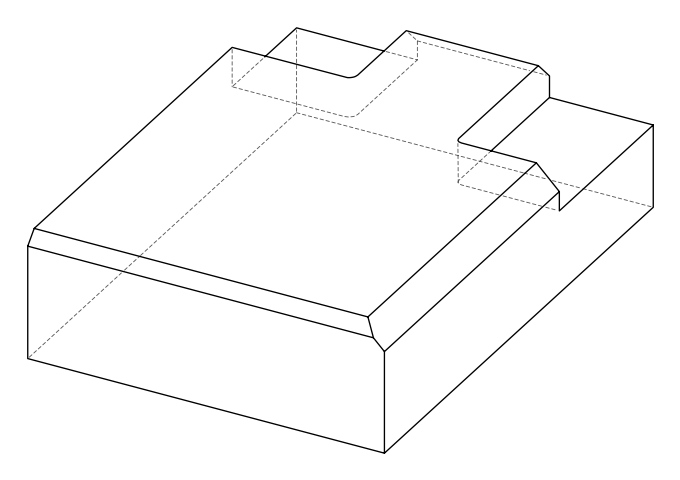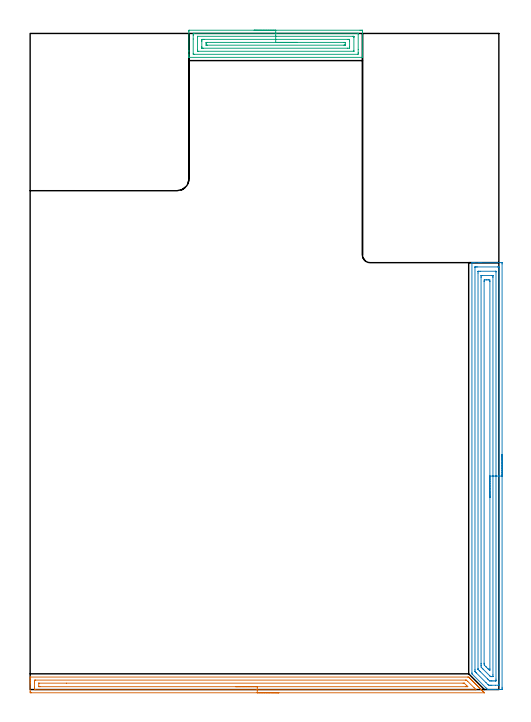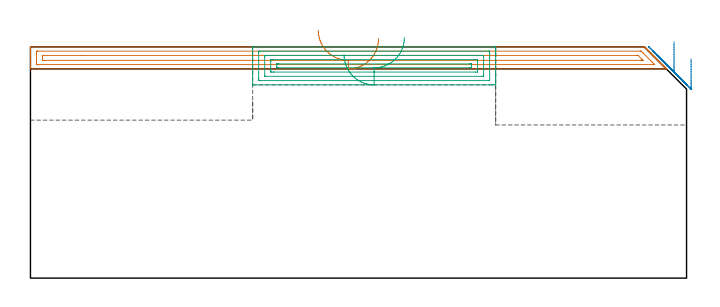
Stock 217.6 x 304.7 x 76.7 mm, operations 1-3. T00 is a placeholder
(PLAN: 5 operations, 2 tool changes, 103.4 min)
(1 AREA_MILL | FG_CHAMFER_SURFACE | UGT0205_001 | 5.18 min | 5742 mm3)
(2 AREA_MILL_1 | FG_CHAMFER_SURFACE_1 | UGT0205_001 | 8.16 min | 19866 mm3)
(3 AREA_MILL_2 | FG_CHAMFER_SURFACE_2 | UGT0205_001 | 3.45 min | 7463 mm3)
(4 MILL_CORNER_NOTCH_RECTANGULAR | CORNER_NOTCH_RECTANGULAR | NXT0201_008 | Follow Part, ap 1.5, ae 75% | 67.37 min | 173157 mm3)
(5 MILL_CORNER_NOTCH_RECTANGULAR_1 | CORNER_NOTCH_RECTANGULAR_1 | NXT0201_013 | Follow Part, ap 2.5, ae 75% | 19.27 min | 130056 mm3)
(TOOL UGT0205_001 | Chamfer Mill 20 x 3 x 45 deg. | D20 FL50 Z2)
(TOOL NXT0201_008 | ENDMILL 6mm [2P460-0600-NA 1630] | D6 FL26 Z6)
(TOOL NXT0201_013 | ENDMILL 10mm | D10 FL30 Z4)
(OP 1 AREA_MILL)
G17 G21 G94 G90
T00 M6
G54
G17 G0 G90 X115.45 Y-1.5 S1061 M3
G43 Z86.7 H0
Z79.4
G94 G1 X115.412 Z78.528 F250.
X115.298 Z77.664
X115.109 Z76.812
X114.847 Z75.98
X114.513 Z75.174
X114.11 Z74.4
X113.642 Z73.664
X113.11 Z72.972
X112.521 Z72.329
X111.878 Z71.74
X111.186 Z71.208
X110.45 Z70.74
X109.676 Z70.337
X108.87 Z70.003
X108.038 Z69.741
X107.187 Z69.552
X106.322 Z69.438
X105.45 Z69.4
X0.603
X0.065 Y-1.494 Z69.403
X0.008 Y-1.491 Z69.406
X0. Y-0.958 Z69.939
Y2.594 Z73.488
Y3.169 Z74.066
Y3.482 Z74.378
Y4.057 Z74.953
Y4.37 Z75.265
Y4.996 Z75.895
Y5.418 Z76.317
X0.007 Y5.767 Z76.658
X0.01 Y5.797 Z76.688
X0.157 Y5.8 Z76.7
X203.158
X203.604 Y5.793 Z76.692
X203.661 Y5.738 Z76.638
X203.699 Y5.702 Z76.601
X204.144 Y5.258 Z76.154
X204.234 Y5.167 Z76.066
X204.348 Y5.052 Z75.952
X204.44 Y4.962 Z75.858
X204.528 Y4.872 Z75.771
X204.645 Y4.755 Z75.654
X204.736 Y4.666 Z75.562
X204.823 Y4.578 Z75.477
X204.943 Y4.458 Z75.357
X205.032 Y4.37 Z75.266
X205.117 Y4.283 Z75.182
X205.24 Y4.16 Z75.059
X205.328 Y4.074 Z74.97
X205.412 Y3.988 Z74.888
X205.538 Y3.863 Z74.762
X205.624 Y3.778 Z74.674
X205.706 Y3.694 Z74.593
X205.835 Y3.565 Z74.464
X205.92 Y3.482 Z74.378
X206.001 Y3.399 Z74.299
X206.132 Y3.268 Z74.167
X206.216 Y3.186 Z74.082
X206.296 Y3.105 Z74.004
X206.43 Y2.97 Z73.87
X206.512 Y2.89 Z73.786
X206.59 Y2.81 Z73.709
X206.727 Y2.673 Z73.572
X206.808 Y2.594 Z73.49
X206.885 Y2.516 Z73.415
X207.025 Y2.376 Z73.275
X207.104 Y2.298 Z73.194
X207.179 Y2.221 Z73.12
X207.322 Y2.078 Z72.977
X207.4 Y2.002 Z72.898
X207.474 Y1.927 Z72.826
X207.62 Y1.781 Z72.68
X207.696 Y1.706 Z72.602
X207.768 Y1.632 Z72.531
X207.917 Y1.483 Z72.382
X207.992 Y1.41 Z72.306
X208.063 Y1.338 Z72.237
X208.215 Y1.186 Z72.085
X208.288 Y1.114 Z72.01
X208.358 Y1.043 Z71.942
X208.512 Y0.888 Z71.788
X208.584 Y0.818 Z71.714
X208.652 Y0.748 Z71.647
X208.809 Y0.591 Z71.49
X208.88 Y0.522 Z71.419
X208.947 Y0.454 Z71.353
X209.107 Y0.294 Z71.193
X209.176 Y0.226 Z71.123
X209.241 Y0.159 Z71.058
X209.404 Y-0.004 Z70.895
X209.472 Y-0.07 Z70.827
X209.536 Y-0.135 Z70.764
X209.702 Y-0.301 Z70.598
X209.767 Y-0.366 Z70.531
X209.83 Y-0.43 Z70.469
X209.999 Y-0.599 Z70.3
X210.063 Y-0.662 Z70.235
X210.125 Y-0.724 Z70.175
X210.297 Y-0.896 Z70.003
X210.359 Y-0.958 Z69.939
X210.538 Y-1.138 Z69.762
X210.594 Y-1.194 Z69.706
X210.803 Y-1.402 Z69.497
X210.891 Y-1.492 Z69.406
X210.892 Y-1.497 Z69.401
X210.891 Y-1.499 Z69.399
X210.66 Y-1.5 Z69.4
X105.45
Y-0.086 Z70.814
X2.388 Y-0.085 Z70.815
X2.01 Y-0.07 Z70.83
X2.002 Y0.314 Z71.214
X2.001 Y0.818 Z71.718
X2. Y1.204 Z72.104
Y2.98 Z73.88
X2.001 Y3.482 Z74.382
X2.002 Y3.866 Z74.766
X2.01 Y4.37 Z75.27
X2.373 Y4.385 Z75.285
X2.388
X202.25
X202.266
X202.568 Y4.37 Z75.27
X203.158 Y3.79 Z74.69
X206.132 Y0.818 Z71.718
X206.727 Y0.22 Z71.12
X207.008 Y-0.07 Z70.83
X206.743 Y-0.085 Z70.815
X206.727
X105.45 Y-0.086 Z70.814
Y1.328 Z72.228
X4.552 Y1.329 Z72.229
X4.173 Y1.33 Z72.23
X4.047 Y1.332 Z72.232
X4.01 Y1.335 Z72.235
X4.005 Y1.42 Z72.32
X4.001 Y1.534 Z72.434
Y2.765 Z73.665
X4.01 Y2.937 Z73.837
X4.016 Y2.966 Z73.866
X4.031 Y2.968 Z73.868
X4.078 Y2.971 Z73.871
X16.923 Y2.972 Z73.872
X200.995 Y2.971 Z73.871
X201.373 Y2.968 Z73.868
X201.498 Y2.965 Z73.865
X201.535 Y2.954 Z73.854
X201.57 Y2.925 Z73.825
X201.64 Y2.859 Z73.759
X202.795 Y1.706 Z72.606
X203.158 Y1.341 Z72.241
X203.16 Y1.332 Z72.232
X203.158 Y1.331 Z72.231
X202.645 Y1.329 Z72.229
X202.266 Y1.328 Z72.228
X105.45
X104.578 Z72.266
X103.714 Z72.38
X102.862 Z72.569
X102.03 Z72.832
X101.224 Z73.165
X100.45 Z73.568
X99.714 Z74.037
X99.022 Z74.568
X98.379 Z75.157
X97.79 Z75.801
X97.259 Z76.493
X96.79 Z77.228
X96.387 Z78.002
X96.053 Z78.808
X95.791 Z79.64
X95.602 Z80.492
X95.488 Z81.357
X95.45 Z82.228
G0 Z86.7
M5
M2
(OP 2 AREA_MILL_1)
G17 G21 G94 G90
T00 M6
G54
G17 G0 G90 X219.1 Y109.1 S1061 M3
G43 Z86.7 H0
Z72.7
G94 G1 Y109.062 Z71.828 F250.
Y108.948 Z70.964
Y108.759 Z70.112
Y108.497 Z69.28
Y108.163 Z68.474
Y107.76 Z67.7
Y107.292 Z66.964
Y106.76 Z66.272
Y106.171 Z65.629
Y105.528 Z65.04
Y104.836 Z64.508
Y104.1 Z64.04
Y103.326 Z63.637
Y102.52 Z63.303
Y101.688 Z63.041
Y100.836 Z62.852
Y99.972 Z62.738
Y99.1 Z62.7
Y1.066
X219.099 Y0.592 Z62.701
X219.095 Y0.18 Z62.702
X219.091 Y0.01 Z62.705
X218.689 Y0. Z63.107
X216.053 Z65.741
X215.463 Z66.334
X215.175 Z66.622
X214.584 Z67.213
X214.296 Z67.499
X213.721 Z68.078
X213.418 Z68.381
X212.535 Z69.265
X212.402 Y0.01 Z69.397
X212.1 Y0.3 Z69.7
X211.661 Y0.738 Z70.136
X205.443 Y6.956 Z76.355
X205.235 Y7.166 Z76.56
X205.098 Y7.306 Z76.683
X205.1 Y7.723 Z76.7
Y198.054
X205.106 Y198.19 Z76.693
X205.369 Y198.2 Z76.43
X205.814 Z75.985
X206.389 Z75.405
X208.434 Z73.363
X209.025 Z72.769
X209.608 Z72.187
X218.689 Z63.108
X218.988 Y198.197 Z62.809
X219.092 Y198.19 Z62.705
X219.099 Y198.084 Z62.699
X219.1 Y197.608 Z62.7
Y99.1
X217.686 Z64.114
X217.685 Y2.184 Z64.115
X217.684 Y2.088 Z64.116
X217.682 Y2.041 Z64.118
X217.679 Y2.022 Z64.121
X217.668 Y2.01 Z64.132
X217.299 Y2.003 Z64.501
X216.053 Y2. Z65.747
X214.296 Z67.504
X213.786 Y2.001 Z68.014
X213.418 Y2.004 Z68.382
X212.899 Y2.01 Z68.901
X212.539 Y2.319 Z69.261
X212.477 Y2.375 Z69.323
X211.661 Y3.189 Z70.139
X207.126 Y7.724 Z74.674
X206.981 Y7.872 Z74.819
X206.678 Y8.184 Z75.122
X206.521 Y8.35 Z75.279
X206.519 Y8.393 Z75.281
X206.516 Y8.487 Z75.284
X206.515 Y8.615 Z75.285
X206.514 Y9.38 Z75.286
X206.515 Y196.016 Z75.285
X206.516 Y196.112 Z75.284
X206.518 Y196.159 Z75.282
X206.521 Y196.178 Z75.279
X206.532 Y196.19 Z75.268
X206.901 Y196.197 Z74.899
X207.268 Y196.199 Z74.532
X207.777 Y196.2 Z74.023
X216.932 Y196.199 Z64.868
X217.445 Y196.196 Z64.355
X217.61 Y196.19 Z64.19
X217.679 Y196.165 Z64.121
X217.684 Y195.954 Z64.116
X217.685 Y195.825 Z64.115
X217.686 Y195.061 Z64.114
Y99.1
X216.272 Z65.528
X216.271 Y4.829 Z65.529
X216.266 Y4.158 Z65.534
X216.265 Y4.049 Z65.535
X216.255 Y4.009 Z65.545
X216.205 Y4.004 Z65.595
X216.053 Y4.002 Z65.747
X215.33 Y4. Z66.47
X214.452 Z67.348
X214.296 Z67.504
X213.57 Y4.004 Z68.23
X213.418 Y4.01 Z68.382
X213.283 Y4.028 Z68.517
X213.146 Y4.158 Z68.654
X212.539 Y4.76 Z69.261
X212.25 Y5.049 Z69.55
X209.025 Y8.274 Z72.775
X208.684 Y8.615 Z73.116
X208.147 Y9.158 Z73.653
X207.975 Y9.336 Z73.825
X207.935 Y9.379 Z73.865
X207.933 Y9.433 Z73.867
X207.931 Y9.507 Z73.869
X207.929 Y9.727 Z73.871
Y193.371
X207.934 Y194.042 Z73.866
X207.935 Y194.151 Z73.865
X207.945 Y194.191 Z73.855
X207.995 Y194.196 Z73.805
X208.147 Y194.198 Z73.653
X208.87 Y194.2 Z72.93
X216.053 Y194.199 Z65.747
X216.209 Y194.194 Z65.591
X216.252 Y194.19 Z65.548
X216.265 Y194.186 Z65.535
X216.267 Y194.174 Z65.533
X216.27 Y194.116 Z65.53
X216.271 Y194.042 Z65.529
X216.272 Y193.821 Z65.528
Y99.1
X214.857 Z66.943
Y6.832
X214.855 Y6.265 Z66.945
X214.852 Y6.074 Z66.948
X214.85 Y6.014 Z66.95
X214.808 Y6.01 Z66.992
X214.706 Y6.006 Z67.094
X214.296 Y6. Z67.504
X214.238 Z67.562
X213.828 Y6.004 Z67.972
X213.777 Y6.006 Z68.023
X213.753 Y6.01 Z68.047
X213.715 Y6.044 Z68.085
X213.583 Y6.169 Z68.217
X213.418 Y6.332 Z68.382
X210.242 Y9.507 Z71.558
X209.904 Y9.847 Z71.896
X209.357 Y10.398 Z72.443
X209.348 Y10.962 Z72.452
X209.345 Y11.29 Z72.455
X209.343 Y11.858 Z72.457
Y12.181
Y191.368
X209.345 Y191.935 Z72.455
X209.348 Y192.126 Z72.452
X209.35 Y192.186 Z72.45
X209.392 Y192.19 Z72.408
X209.494 Y192.194 Z72.306
X209.904 Y192.2 Z71.896
X209.962 Z71.838
X214.355 Z67.445
X214.711 Y192.198 Z67.089
X214.8 Y192.194 Z67.
X214.843 Y192.19 Z66.957
X214.851 Y192.184 Z66.949
X214.853 Y192.17 Z66.947
X214.855 Y192.084 Z66.945
X214.857 Y191.69 Z66.943
Y191.368
Y99.1
X213.443 Z68.357
X213.442 Y9.507 Z68.358
Y9.482
X213.418 Y8.792 Z68.382
X212.693 Y9.507 Z69.107
X212.539 Y9.659 Z69.261
X211.8 Y10.398 Z70.
X211.661 Y10.538 Z70.139
X210.914 Y11.29 Z70.886
X210.782 Y11.428 Z71.018
X210.758 Y12.181 Z71.042
X210.757 Y12.206 Z71.043
X210.758 Y189.585 Z71.042
Y189.609
X210.782 Y190.19 Z71.018
X211.058 Y190.196 Z70.742
X211.661 Y190.199 Z70.139
X211.933 Y190.2 Z69.867
X212.539 Y190.199 Z69.261
X212.813 Y190.198 Z68.987
X213.418 Y190.19 Z68.382
X213.442 Y189.585 Z68.358
Y189.56
X213.443 Y99.1 Z68.357
Y98.228 Z68.395
Y97.363 Z68.509
Y96.512 Z68.698
Y95.68 Z68.96
Y94.874 Z69.294
Y94.1 Z69.697
Y93.364 Z70.165
Y92.672 Z70.696
Y92.029 Z71.286
Y91.44 Z71.929
Y90.908 Z72.621
Y90.44 Z73.357
Y90.037 Z74.131
Y89.703 Z74.937
Y89.441 Z75.769
Y89.252 Z76.62
Y89.138 Z77.485
Y89.1 Z78.357
G0 Z86.7
M5
M2
(OP 3 AREA_MILL_2)
G17 G21 G94 G90
T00 M6
G54
G17 G0 G90 X104. Y306.1 S1061 M3
G43 Z86.7 H0
Z74.1
G94 G1 X104.038 Z73.228 F250.
X104.152 Z72.363
X104.341 Z71.512
X104.603 Z70.68
X104.937 Z69.874
X105.34 Z69.1
X105.808 Z68.364
X106.34 Z67.672
X106.929 Z67.029
X107.572 Z66.44
X108.264 Z65.908
X109. Z65.44
X109.774 Z65.037
X110.58 Z64.703
X111.412 Z64.441
X112.264 Z64.252
X113.128 Z64.138
X114. Z64.1
X153.164
X153.699 Y306.099 Z64.101
X154.229 Y306.094 Z64.103
X154.292 Y306.092 Z64.106
X154.296 Y305.567 Z64.63
X154.3 Y304.97 Z65.227
Y296.695 Z73.499
Y296.115 Z74.082
Y295.807 Z74.389
Y295.228 Z74.969
Y294.92 Z75.275
Y294.305 Z75.894
Y294.033 Z76.166
Y293.869 Z76.33
X154.293 Y293.529 Z76.662
X154.29 Y293.503 Z76.688
X154.145 Y293.5 Z76.7
X73.855
X73.71 Y293.503 Z76.688
X73.707 Y293.529 Z76.662
X73.7 Y293.869 Z76.33
Y294.305 Z75.894
Y294.92 Z75.275
Y296.115 Z74.082
Y296.695 Z73.499
Y305.567 Z64.63
X73.702 Y305.859 Z64.338
X73.71 Y306.092 Z64.106
X73.943 Y306.099 Z64.099
X114. Y306.1 Z64.1
Y304.686 Z65.514
X151.909
X152.29 Y304.68 Z65.52
X152.299 Y304.298 Z65.902
X152.3 Y297.199 Z73.001
Y295.807 Z74.393
X152.299 Y295.426 Z74.774
X152.29 Y294.92 Z75.28
X151.921 Y294.914 Z75.286
X76.091
X75.71 Y294.92 Z75.28
X75.702 Y295.301 Z74.899
X75.7 Y302.018 Z68.182
Y303.793 Z66.407
X75.701 Y304.175 Z66.025
X75.71 Y304.68 Z65.52
X76.079 Y304.686 Z65.514
X114.
Y303.272 Z66.928
X149.763
X150.131 Y303.27 Z66.93
X150.253 Y303.268 Z66.932
X150.288 Y303.265 Z66.935
X150.294 Y303.186 Z67.014
X150.298 Y303.074 Z67.126
X150.3 Y302.905 Z67.295
Y302.737 Z67.463
X150.299 Y296.528 Z73.672
X150.29 Y296.359 Z73.841
X150.283 Y296.334 Z73.866
X150.268 Y296.332 Z73.868
X150.223 Y296.329 Z73.871
X78.237
X77.869 Y296.33 Z73.87
X77.747 Y296.332 Z73.868
X77.712 Y296.335 Z73.865
X77.706 Y296.414 Z73.786
X77.702 Y296.526 Z73.674
X77.7 Y296.695 Z73.505
Y296.863 Z73.337
X77.701 Y303.073 Z67.127
X77.71 Y303.241 Z66.959
X77.717 Y303.266 Z66.934
X77.732 Y303.268 Z66.932
X77.777 Y303.271 Z66.929
X114. Y303.272 Z66.928
Y301.857 Z68.343
X147.617
X148.221 Y301.852 Z68.348
X148.287 Y301.851 Z68.349
X148.292 Y301.763 Z68.437
X148.297 Y301.568 Z68.632
X148.3 Y301.177 Z69.023
Y298.516 Z71.685
Y298.469 Z71.731
X148.295 Y298.049 Z72.151
X148.29 Y297.839 Z72.361
X148.28 Y297.749 Z72.451
X148.181 Y297.747 Z72.453
X147.454 Y297.743 Z72.457
X147.293
X80.383
X79.779 Y297.748 Z72.452
X79.713 Y297.75 Z72.45
X79.708 Y297.837 Z72.363
X79.703 Y298.032 Z72.168
X79.7 Y298.423 Z71.777
Y301.085 Z69.115
Y301.131 Z69.069
X79.705 Y301.551 Z68.649
X79.71 Y301.761 Z68.439
X79.72 Y301.851 Z68.349
X79.82 Y301.853 Z68.347
X80.546 Y301.857 Z68.343
X80.707
X114.
Y300.443 Z69.757
X145.67
X145.871 Y300.442 Z69.758
X146.27 Y300.436 Z69.764
X146.291 Y300.43 Z69.77
X146.296 Y300.418 Z69.782
X146.299 Y300.388 Z69.812
X146.3 Y300.333 Z69.867
Y299.617 Z70.583
X146.298 Y299.356 Z70.844
X146.294 Y299.2 Z71.
X146.29 Y299.167 Z71.033
X146.205 Y299.162 Z71.038
X146.071 Y299.158 Z71.042
X145.871 Y299.157 Z71.043
X145.67
X82.33
X82.129 Y299.158 Z71.042
X81.73 Y299.164 Z71.036
X81.709 Y299.17 Z71.03
X81.705 Y299.182 Z71.018
X81.701 Y299.212 Z70.988
X81.7 Y299.983 Z70.217
X81.702 Y300.244 Z69.956
X81.706 Y300.4 Z69.8
X81.71 Y300.433 Z69.767
X81.795 Y300.438 Z69.762
X81.929 Y300.442 Z69.758
X82.129 Y300.443 Z69.757
X82.33
X114.
X114.872 Z69.795
X115.737 Z69.909
X116.588 Z70.098
X117.42 Z70.36
X118.226 Z70.694
X119. Z71.097
X119.736 Z71.565
X120.428 Z72.096
X121.071 Z72.686
X121.66 Z73.329
X122.192 Z74.021
X122.66 Z74.757
X123.063 Z75.531
X123.397 Z76.337
X123.659 Z77.169
X123.848 Z78.02
X123.962 Z78.885
X124. Z79.757
G0 Z86.7
M5
M2
